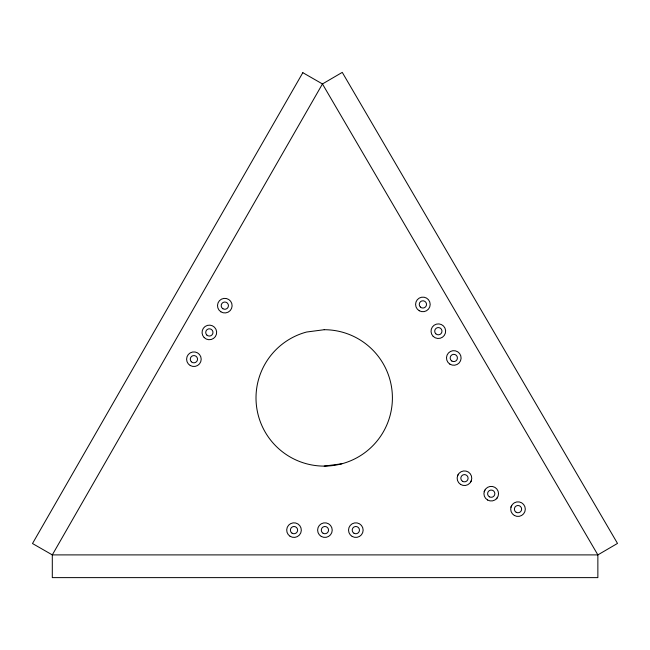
<?xml version="1.0" encoding="UTF-8"?>
<svg xmlns="http://www.w3.org/2000/svg" width="650" height="650" viewBox="0 0 650 650"><rect width="100%" height="100%" fill="white"/><g stroke="black" fill="none" stroke-linecap="round" stroke-linejoin="round"><path stroke-width="0.97" d="M484.169 491.782L484.9 490.027M510.949 507.244L511.672 505.481M457.494 476.003L458.307 474.281M470.608 482.162L471.413 480.431M496.397 498.843L497.559 497.331M324.204 466.107L341.859 463.783M302.827 72.678L32.5 543.53L52.301 554.897L597.862 554.897L617.5 543.416L342.266 72.377L322.457 83.947L52.301 554.897L52.301 577.622L597.862 577.622L597.862 554.897L322.457 83.947L302.827 72.678M324.204 329.713L306.556 332.036A68.193 68.193 0 0 0 271.968 441.748A68.193 68.193 0 0 0 386.011 426.733A68.193 68.193 0 0 0 324.204 329.713M354.014 533.268A3.64 3.64 0 0 0 359.474 530.116A3.64 3.64 0 0 0 354.014 526.971A3.64 3.64 0 0 0 354.014 533.268M292.045 533.179A3.64 3.64 0 0 0 297.635 530.286A3.64 3.64 0 0 0 292.338 526.89A3.64 3.64 0 0 0 292.045 533.179M323.099 533.268A3.64 3.64 0 0 0 328.559 530.116A3.64 3.64 0 0 0 323.099 526.971A3.64 3.64 0 0 0 323.099 533.268M352.186 536.445A7.304 7.304 0 0 0 363.139 530.116A7.304 7.304 0 0 0 352.186 523.794A7.304 7.304 0 0 0 352.186 536.445M321.271 536.445A7.304 7.304 0 0 0 332.223 530.116A7.304 7.304 0 0 0 321.271 523.794A7.304 7.304 0 0 0 321.271 536.445M290.062 536.266A7.304 7.304 0 0 0 301.308 530.457A7.304 7.304 0 0 0 290.648 523.632A7.304 7.304 0 0 0 290.062 536.266M514.345 515.458A7.304 7.304 0 0 0 525.306 509.137A7.304 7.304 0 0 0 514.345 502.808A7.304 7.304 0 0 0 514.345 515.458M460.509 484.372A7.304 7.304 0 0 0 471.754 478.554A7.304 7.304 0 0 0 461.102 471.729A7.304 7.304 0 0 0 460.509 484.372M487.573 500.004A7.304 7.304 0 0 0 498.534 493.675A7.304 7.304 0 0 0 487.573 487.354A7.304 7.304 0 0 0 487.573 500.004M489.409 496.827A3.64 3.64 0 0 0 494.861 493.675A3.64 3.64 0 0 0 489.409 490.531A3.64 3.64 0 0 0 489.409 496.827M462.491 481.284A3.64 3.64 0 0 0 468.089 478.384A3.64 3.64 0 0 0 462.784 474.988A3.64 3.64 0 0 0 462.491 481.284M516.181 512.281A3.64 3.64 0 0 0 521.641 509.137A3.64 3.64 0 0 0 516.181 505.984A3.64 3.64 0 0 0 516.181 512.281M191.327 361.774A3.64 3.64 0 0 0 197.413 360.141A3.64 3.64 0 0 0 192.952 355.688A3.64 3.64 0 0 0 191.327 361.774M222.852 308.717A3.64 3.64 0 0 0 228.443 305.825A3.64 3.64 0 0 0 223.145 302.421A3.64 3.64 0 0 0 222.852 308.717M206.781 335.002A3.64 3.64 0 0 0 212.867 333.369A3.64 3.64 0 0 0 208.414 328.916A3.64 3.64 0 0 0 206.781 335.002M220.87 311.805A7.304 7.304 0 0 0 232.107 305.996A7.304 7.304 0 0 0 221.455 299.162A7.304 7.304 0 0 0 220.87 311.805M204.189 337.594A7.304 7.304 0 0 0 216.409 334.319A7.304 7.304 0 0 0 207.464 325.374A7.304 7.304 0 0 0 204.189 337.594M190.247 365.527A7.304 7.304 0 0 0 201.199 359.198A7.304 7.304 0 0 0 190.247 352.877A7.304 7.304 0 0 0 190.247 365.527M420.314 306.987A3.64 3.64 0 0 0 426.4 305.354A3.64 3.64 0 0 0 421.939 300.901A3.64 3.64 0 0 0 420.314 306.987M451.839 361.026A3.64 3.64 0 0 0 457.429 358.134A3.64 3.64 0 0 0 452.132 354.729A3.64 3.64 0 0 0 451.839 361.026M435.768 333.759A3.64 3.64 0 0 0 441.854 332.134A3.64 3.64 0 0 0 437.401 327.673A3.64 3.64 0 0 0 435.768 333.759M449.857 364.114A7.304 7.304 0 0 0 461.094 358.304A7.304 7.304 0 0 0 450.442 351.471A7.304 7.304 0 0 0 449.857 364.114M433.176 336.359A7.304 7.304 0 0 0 445.396 333.076A7.304 7.304 0 0 0 436.451 324.131A7.304 7.304 0 0 0 433.176 336.359M419.234 310.741A7.304 7.304 0 0 0 430.186 304.419A7.304 7.304 0 0 0 419.234 298.09A7.304 7.304 0 0 0 419.234 310.741"/></g></svg>
